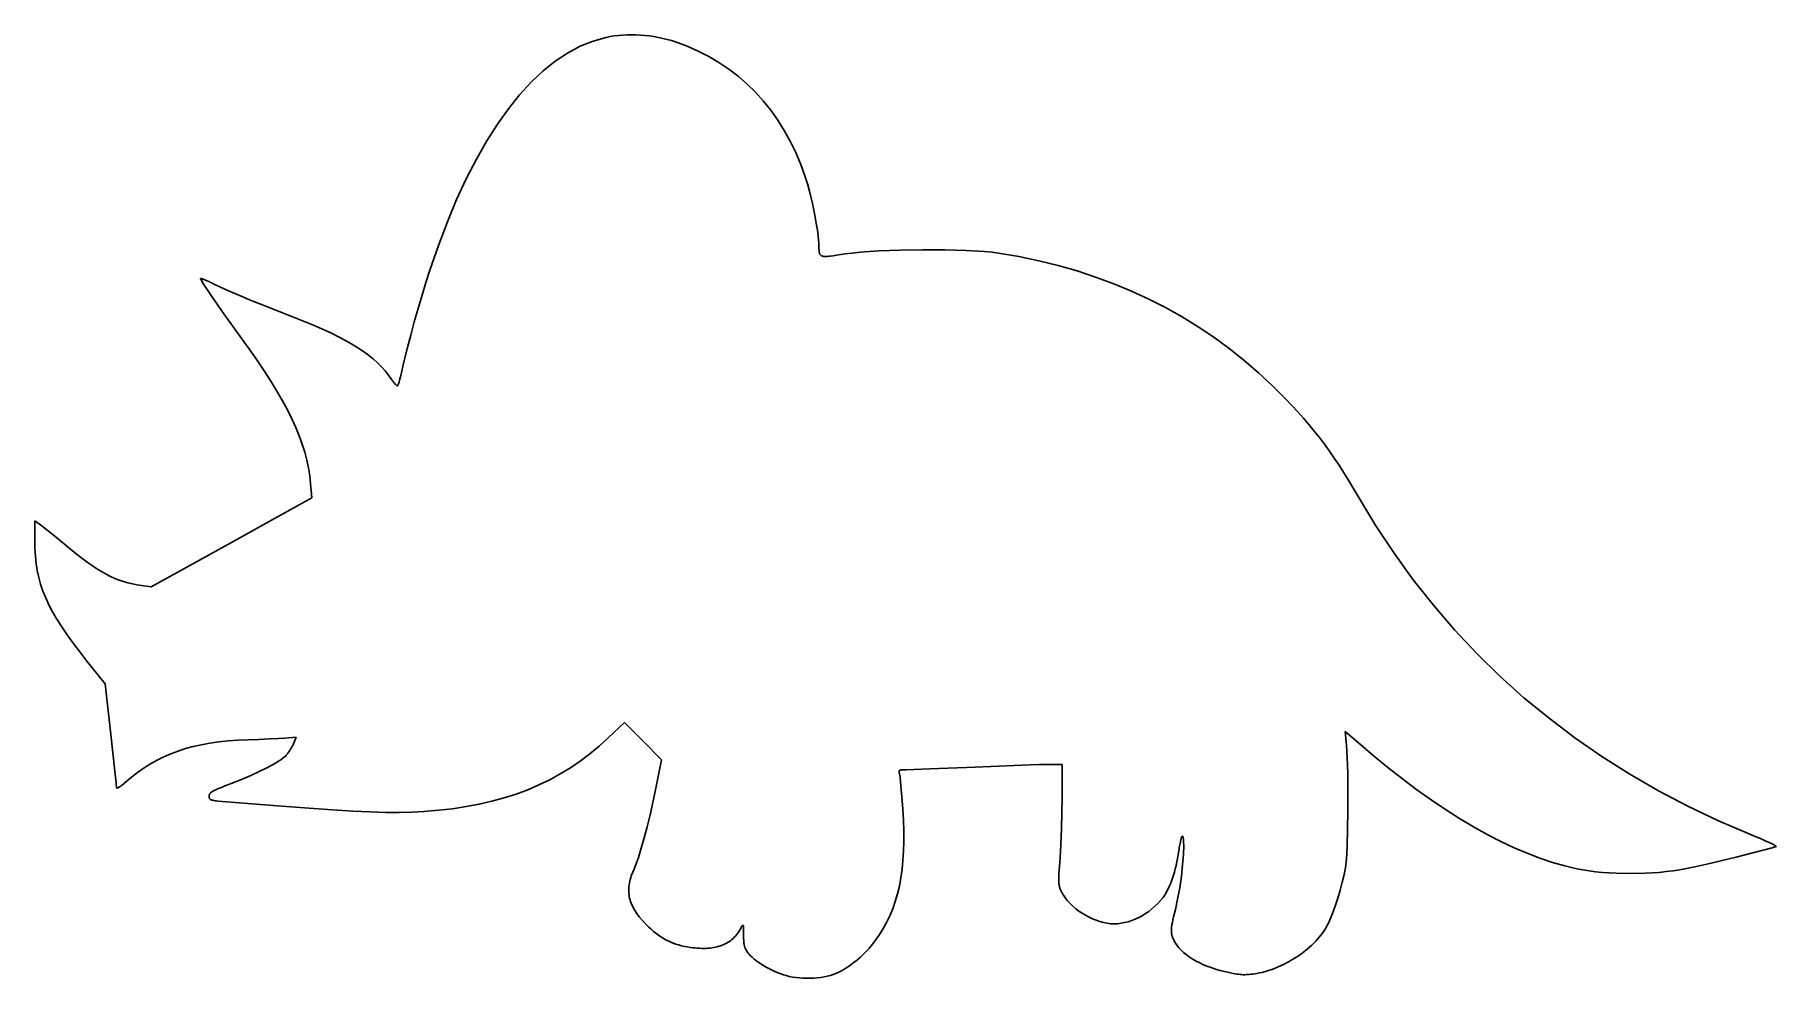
# Model space of a CAD drawing. Extents: x 112.7 to 176.2, y -116.9 to -82.5.
import ezdxf

# ---------------------------------------------------------------- set-up
doc = ezdxf.new("R2010")
doc.units = 0
doc.layers.add('BLACK', color=7, linetype='CONTINUOUS')

msp = doc.modelspace()

# ---------------------------------------------------------------- linework, layer by layer
at = {"layer": 'BLACK', "linetype": 'CONTINUOUS'}
for p, q in [((132.13066, -83.210916), (132.590394, -82.965773)), ((132.590394, -82.965773), (133.058386, -82.775573)), ((133.058386, -82.775573), (133.534185, -82.640914)), ((133.534185, -82.640914), (133.679234, -82.611873)), ((133.679234, -82.611873), (133.828535, -82.588242)), ((133.828535, -82.588242), (133.981551, -82.569985)), ((133.981551, -82.569985), (134.137744, -82.557067)), ((134.137744, -82.557067), (134.296575, -82.549454)), ((134.296575, -82.549454), (134.457506, -82.54711)), ((134.457506, -82.54711), (134.62, -82.55)), ((134.62, -82.55), (134.783517, -82.55809)), ((134.783517, -82.55809), (134.947521, -82.571343)), ((134.947521, -82.571343), (135.111472, -82.589726)), ((135.111472, -82.589726), (135.274833, -82.613202)), ((135.274833, -82.613202), (135.437065, -82.641737)), ((135.437065, -82.641737), (135.597631, -82.675296)), ((135.597631, -82.675296), (135.755992, -82.713844)), ((135.755992, -82.713844), (135.91161, -82.757345)), ((135.91161, -82.757345), (136.063947, -82.805765)), ((136.063947, -82.805765), (136.482128, -82.960554)), ((136.482128, -82.960554), (136.885278, -83.137059)), ((131.237777, -83.863642), (131.679637, -83.510405)), ((131.679637, -83.510405), (132.13066, -83.210916)), ((136.885278, -83.137059), (137.273113, -83.334986)), ((137.273113, -83.334986), (137.645349, -83.554038)), ((137.645349, -83.554038), (138.001704, -83.793923)), ((130.383356, -84.72897), (130.805533, -84.270029)), ((130.805533, -84.270029), (131.237777, -83.863642)), ((138.001704, -83.793923), (138.341893, -84.054343)), ((138.341893, -84.054343), (138.665634, -84.335005)), ((138.665634, -84.335005), (138.972642, -84.635614)), ((129.971699, -85.239866), (130.383356, -84.72897)), ((138.972642, -84.635614), (139.262633, -84.955875)), ((139.262633, -84.955875), (139.535325, -85.295492)), ((129.571014, -85.80212), (129.971699, -85.239866)), ((139.535325, -85.295492), (139.790434, -85.654171)), ((139.790434, -85.654171), (140.027676, -86.031618)), ((129.181754, -86.415135), (129.571014, -85.80212)), ((140.027676, -86.031618), (140.246768, -86.427536)), ((128.804371, -87.078313), (129.181754, -86.415135)), ((140.246768, -86.427536), (140.447425, -86.841632)), ((140.447425, -86.841632), (140.629366, -87.273611)), ((128.439316, -87.791057), (128.804371, -87.078313)), ((140.629366, -87.273611), (140.792305, -87.723176)), ((128.087043, -88.552769), (128.439316, -87.791057)), ((140.792305, -87.723176), (140.881274, -88.013222)), ((140.881274, -88.013222), (140.969275, -88.344099)), ((127.748004, -89.362851), (128.087043, -88.552769)), ((140.969275, -88.344099), (141.052976, -88.698964)), ((141.052976, -88.698964), (141.12905, -89.060975)), ((127.422651, -90.220707), (127.748004, -89.362851)), ((141.12905, -89.060975), (141.194166, -89.413287)), ((141.194166, -89.413287), (141.244996, -89.739057)), ((141.244996, -89.739057), (141.278211, -90.021442)), ((141.278211, -90.021442), (141.287172, -90.141101)), ((127.111435, -91.125739), (127.422651, -90.220707)), ((141.287172, -90.141101), (141.290481, -90.243598)), ((141.290481, -90.243598), (141.290982, -90.321791)), ((141.290982, -90.321791), (141.29281, -90.389981)), ((141.29281, -90.389981), (141.294664, -90.42046)), ((141.294664, -90.42046), (141.297379, -90.448598)), ((141.297379, -90.448598), (141.301133, -90.474451)), ((141.301133, -90.474451), (141.306101, -90.498072)), ((141.306101, -90.498072), (141.312461, -90.519514)), ((141.312461, -90.519514), (141.320388, -90.538831)), ((141.320388, -90.538831), (141.33006, -90.556077)), ((141.33006, -90.556077), (141.341653, -90.571305)), ((141.341653, -90.571305), (141.355344, -90.584569)), ((141.355344, -90.584569), (141.371308, -90.595922)), ((141.371308, -90.595922), (141.389724, -90.605419)), ((141.389724, -90.605419), (141.410766, -90.613113)), ((141.410766, -90.613113), (141.434613, -90.619057)), ((141.434613, -90.619057), (141.46144, -90.623306)), ((141.46144, -90.623306), (141.491423, -90.625912)), ((141.491423, -90.625912), (141.524741, -90.62693)), ((141.524741, -90.62693), (141.561568, -90.626413)), ((141.561568, -90.626413), (141.602082, -90.624415)), ((141.602082, -90.624415), (141.646459, -90.620989)), ((141.646459, -90.620989), (141.694876, -90.61619)), ((141.694876, -90.61619), (141.804536, -90.602684)), ((141.804536, -90.602684), (141.932473, -90.584326)), ((141.932473, -90.584326), (142.24883, -90.534772)), ((142.24883, -90.534772), (142.49746, -90.500864)), ((142.49746, -90.500864), (142.787745, -90.471077)), ((142.787745, -90.471077), (143.469083, -90.423995)), ((143.469083, -90.423995), (144.244449, -90.393786)), ((144.244449, -90.393786), (145.065449, -90.380707)), ((145.065449, -90.380707), (145.883689, -90.385018)), ((145.883689, -90.385018), (146.650775, -90.406977)), ((146.650775, -90.406977), (147.318311, -90.446844)), ((147.318311, -90.446844), (147.599625, -90.473573)), ((147.599625, -90.473573), (147.837904, -90.504877)), ((147.837904, -90.504877), (148.575811, -90.63306)), ((148.575811, -90.63306), (149.298022, -90.784256)), ((126.96954, -91.569667), (127.111435, -91.125739)), ((149.298022, -90.784256), (150.004642, -90.958516)), ((150.004642, -90.958516), (150.695775, -91.15589)), ((150.695775, -91.15589), (151.371526, -91.376429)), ((151.371526, -91.376429), (152.032, -91.620184)), ((118.756435, -91.432514), (118.75856, -91.431279)), ((118.757904, -91.448242), (118.756435, -91.432514)), ((118.773728, -91.483128), (118.757904, -91.448242)), ((118.75856, -91.431279), (118.761832, -91.43065)), ((118.761832, -91.43065), (118.766219, -91.430613)), ((118.766219, -91.430613), (118.771691, -91.431156)), ((118.771691, -91.431156), (118.785765, -91.433931)), ((118.846296, -91.607241), (118.773728, -91.483128)), ((118.785765, -91.433931), (118.803807, -91.438874)), ((118.803807, -91.438874), (118.825568, -91.445882)), ((118.825568, -91.445882), (118.850801, -91.454854)), ((118.969849, -91.798583), (118.846296, -91.607241)), ((118.850801, -91.454854), (118.879259, -91.465689)), ((118.879259, -91.465689), (118.910693, -91.478286)), ((118.910693, -91.478286), (118.981499, -91.50836)), ((119.140094, -92.050887), (118.969849, -91.798583)), ((118.981499, -91.50836), (119.061238, -91.544262)), ((119.061238, -91.544262), (119.147929, -91.585184)), ((119.147929, -91.585184), (119.23959, -91.630312)), ((119.23959, -91.630312), (119.436048, -91.726091)), ((119.436048, -91.726091), (119.660277, -91.829442)), ((119.660277, -91.829442), (119.922123, -91.944462)), ((119.922123, -91.944462), (120.231433, -92.075254)), ((126.825576, -92.039869), (126.96954, -91.569667)), ((152.032, -91.620184), (152.6773, -91.887205)), ((152.6773, -91.887205), (153.307531, -92.177544)), ((119.603495, -92.713303), (119.140094, -92.050887)), ((120.231433, -92.075254), (120.598054, -92.225916)), ((120.598054, -92.225916), (121.031832, -92.400549)), ((121.031832, -92.400549), (122.140249, -92.83813)), ((126.544594, -93.011856), (126.682832, -92.524536)), ((126.682832, -92.524536), (126.825576, -92.039869)), ((153.307531, -92.177544), (153.922799, -92.49125)), ((153.922799, -92.49125), (154.523207, -92.828375)), ((120.202169, -93.544339), (119.603495, -92.713303)), ((122.140249, -92.83813), (122.867981, -93.133943)), ((122.867981, -93.133943), (123.193836, -93.275531)), ((123.193836, -93.275531), (123.495976, -93.413938)), ((126.414148, -93.490021), (126.544594, -93.011856)), ((154.523207, -92.828375), (155.108861, -93.188969)), ((155.108861, -93.188969), (155.679864, -93.573083)), ((120.515442, -93.980166), (120.202169, -93.544339)), ((123.495976, -93.413938), (123.775619, -93.549939)), ((123.775619, -93.549939), (124.033984, -93.684308)), ((124.033984, -93.684308), (124.27229, -93.817818)), ((124.27229, -93.817818), (124.491755, -93.951244)), ((126.294781, -93.947219), (126.414148, -93.490021)), ((155.679864, -93.573083), (156.236321, -93.980768)), ((120.805014, -94.395688), (120.515442, -93.980166)), ((121.071584, -94.79237), (120.805014, -94.395688)), ((124.491755, -93.951244), (124.693599, -94.085359)), ((124.693599, -94.085359), (124.879039, -94.220938)), ((124.879039, -94.220938), (125.049296, -94.358753)), ((125.049296, -94.358753), (125.205588, -94.49958)), ((125.205588, -94.49958), (125.349132, -94.644192)), ((126.102429, -94.751477), (126.189779, -94.371641)), ((126.189779, -94.371641), (126.294781, -93.947219)), ((156.236321, -93.980768), (156.778337, -94.412075)), ((156.778337, -94.412075), (157.306016, -94.867054)), ((121.315853, -95.171679), (121.071584, -94.79237)), ((121.53852, -95.535078), (121.315853, -95.171679)), ((125.349132, -94.644192), (125.48115, -94.793364)), ((125.48115, -94.793364), (125.602858, -94.947868)), ((125.602858, -94.947868), (125.715476, -95.108479)), ((125.715476, -95.108479), (125.734359, -95.136397)), ((125.734359, -95.136397), (125.75316, -95.163001)), ((125.75316, -95.163001), (125.771763, -95.188174)), ((125.771763, -95.188174), (125.790051, -95.211802)), ((125.986985, -95.213054), (126.007678, -95.140558)), ((126.007678, -95.140558), (126.030224, -95.055768)), ((126.030224, -95.055768), (126.053969, -94.961067)), ((126.053969, -94.961067), (126.078256, -94.858842)), ((126.078256, -94.858842), (126.102429, -94.751477)), ((157.306016, -94.867054), (157.819463, -95.345755)), ((121.740286, -95.884033), (121.53852, -95.535078)), ((125.790051, -95.211802), (125.807908, -95.233769)), ((125.807908, -95.233769), (125.825218, -95.253961)), ((125.825218, -95.253961), (125.841863, -95.272263)), ((125.841863, -95.272263), (125.857728, -95.28856)), ((125.857728, -95.28856), (125.872697, -95.302735)), ((125.872697, -95.302735), (125.886652, -95.314676)), ((125.886652, -95.314676), (125.899477, -95.324265)), ((125.899477, -95.324265), (125.911056, -95.331389)), ((125.911056, -95.331389), (125.921272, -95.335932)), ((125.921272, -95.335932), (125.925833, -95.337199)), ((125.925833, -95.337199), (125.93001, -95.337779)), ((125.93001, -95.337779), (125.933787, -95.337655)), ((125.933787, -95.337655), (125.937152, -95.336815)), ((125.937152, -95.336815), (125.940088, -95.335243)), ((125.940088, -95.335243), (125.942582, -95.332925)), ((125.942582, -95.332925), (125.947663, -95.324853)), ((125.947663, -95.324853), (125.953781, -95.311622)), ((125.953781, -95.311622), (125.960854, -95.293528)), ((125.960854, -95.293528), (125.9688, -95.27087)), ((125.9688, -95.27087), (125.986985, -95.213054)), ((157.819463, -95.345755), (158.066437, -95.588148)), ((158.066437, -95.588148), (158.301732, -95.825695)), ((121.921852, -96.220009), (121.740286, -95.884033)), ((122.083917, -96.544471), (121.921852, -96.220009)), ((158.301732, -95.825695), (158.526416, -96.059774)), ((158.526416, -96.059774), (158.741555, -96.291765)), ((158.741555, -96.291765), (158.948217, -96.523047)), ((122.227182, -96.858884), (122.083917, -96.544471)), ((122.352346, -97.164714), (122.227182, -96.858884)), ((158.948217, -96.523047), (159.147467, -96.754999)), ((159.147467, -96.754999), (159.340372, -96.989)), ((159.340372, -96.989), (159.528001, -97.226429)), ((122.460111, -97.463424), (122.352346, -97.164714)), ((122.551175, -97.756482), (122.460111, -97.463424)), ((159.528001, -97.226429), (159.711418, -97.468665)), ((159.711418, -97.468665), (159.891691, -97.717087)), ((159.891691, -97.717087), (160.069887, -97.973074)), ((122.62624, -98.045351), (122.551175, -97.756482)), ((122.686006, -98.331497), (122.62624, -98.045351)), ((122.731172, -98.616384), (122.686006, -98.331497)), ((160.069887, -97.973074), (160.247073, -98.238006)), ((160.247073, -98.238006), (160.424315, -98.513262)), ((122.762439, -98.901478), (122.731172, -98.616384)), ((122.807164, -99.421899), (122.762439, -98.901478)), ((160.424315, -98.513262), (160.60268, -98.800219)), ((160.60268, -98.800219), (160.967046, -99.414759)), ((122.242196, -99.739041), (122.807164, -99.421899)), ((160.967046, -99.414759), (161.590605, -100.446564)), ((112.714932, -100.981217), (112.714469, -100.265645)), ((112.714469, -100.265645), (112.916704, -100.409648)), ((119.314077, -101.362464), (122.242196, -99.739041)), ((112.916704, -100.409648), (112.971089, -100.450077)), ((112.971089, -100.450077), (113.048426, -100.510027)), ((113.048426, -100.510027), (113.257578, -100.676885)), ((113.257578, -100.676885), (113.5154, -100.887006)), ((113.5154, -100.887006), (113.793136, -101.117175)), ((161.590605, -100.446564), (162.251777, -101.44481)), ((112.72018, -101.269223), (112.714932, -100.981217)), ((112.736167, -101.545295), (112.72018, -101.269223)), ((113.793136, -101.117175), (114.015477, -101.300586)), ((114.015477, -101.300586), (114.226204, -101.469198)), ((114.226204, -101.469198), (114.426468, -101.623628)), ((116.950924, -102.668746), (119.314077, -101.362464)), ((162.251777, -101.44481), (162.950122, -102.40912)), ((112.763834, -101.811608), (112.736167, -101.545295)), ((112.804121, -102.070337), (112.763834, -101.811608)), ((112.857967, -102.323655), (112.804121, -102.070337)), ((114.426468, -101.623628), (114.617423, -101.764493)), ((114.617423, -101.764493), (114.800219, -101.892409)), ((114.800219, -101.892409), (114.97601, -102.007993)), ((114.97601, -102.007993), (115.145948, -102.111864)), ((115.145948, -102.111864), (115.311184, -102.204637)), ((112.926312, -102.573737), (112.857967, -102.323655)), ((113.010095, -102.822758), (112.926312, -102.573737)), ((115.311184, -102.204637), (115.472871, -102.286929)), ((115.472871, -102.286929), (115.632162, -102.359359)), ((115.632162, -102.359359), (115.790208, -102.422542)), ((115.790208, -102.422542), (115.948162, -102.477096)), ((115.948162, -102.477096), (116.107175, -102.523637)), ((116.107175, -102.523637), (116.268401, -102.562783)), ((116.268401, -102.562783), (116.432991, -102.595151)), ((116.432991, -102.595151), (116.602098, -102.621358)), ((116.602098, -102.621358), (116.950924, -102.668746)), ((162.950122, -102.40912), (163.6852, -103.339114)), ((113.110258, -103.072892), (113.010095, -102.822758)), ((113.227739, -103.326313), (113.110258, -103.072892)), ((113.363478, -103.585196), (113.227739, -103.326313)), ((163.6852, -103.339114), (164.456569, -104.234412)), ((113.518415, -103.851715), (113.363478, -103.585196)), ((113.69349, -104.128044), (113.518415, -103.851715)), ((113.889643, -104.416359), (113.69349, -104.128044)), ((114.107814, -104.718832), (113.889643, -104.416359)), ((164.456569, -104.234412), (165.263791, -105.094637)), ((114.348941, -105.037639), (114.107814, -104.718832)), ((114.613966, -105.374955), (114.348941, -105.037639)), ((165.263791, -105.094637), (166.106425, -105.919407)), ((115.279763, -106.208848), (114.613966, -105.374955)), ((166.106425, -105.919407), (166.98403, -106.708345)), ((115.485787, -108.05386), (115.279763, -106.208848)), ((166.98403, -106.708345), (167.896166, -107.461071)), ((134.204258, -107.609048), (133.613941, -108.170811)), ((134.878847, -108.29094), (134.204258, -107.609048)), ((167.896166, -107.461071), (168.842394, -108.177205)), ((115.631172, -109.383214), (115.485787, -108.05386)), ((118.490365, -108.488266), (118.20669, -108.564615)), ((118.786114, -108.422679), (118.490365, -108.488266)), ((119.095096, -108.367449), (118.786114, -108.422679)), ((119.418475, -108.32217), (119.095096, -108.367449)), ((119.757412, -108.28644), (119.418475, -108.32217)), ((120.113068, -108.259852), (119.757412, -108.28644)), ((120.486604, -108.242003), (120.113068, -108.259852)), ((120.878778, -108.226927), (120.486604, -108.242003)), ((121.262015, -108.21022), (120.878778, -108.226927)), ((121.59237, -108.193916), (121.262015, -108.21022)), ((121.825899, -108.180047), (121.59237, -108.193916)), ((122.239153, -108.151019), (121.825899, -108.180047)), ((122.066904, -108.535168), (122.08315, -108.506109)), ((122.08315, -108.506109), (122.098383, -108.477501)), ((122.098383, -108.477501), (122.11246, -108.449562)), ((122.11246, -108.449562), (122.125241, -108.42251)), ((122.125241, -108.42251), (122.136584, -108.396563)), ((122.136584, -108.396563), (122.239153, -108.151019)), ((133.283356, -108.471713), (132.943561, -108.75378)), ((133.613941, -108.170811), (133.283356, -108.471713)), ((135.553436, -108.972834), (134.878847, -108.29094)), ((160.948084, -108.358004), (160.465292, -107.937087)), ((160.465292, -107.937087), (160.513929, -108.45496)), ((160.513929, -108.45496), (160.541634, -108.891229)), ((161.485524, -108.81691), (160.948084, -108.358004)), ((168.842394, -108.177205), (169.822273, -108.856369)), ((116.92875, -109.121939), (116.693118, -109.271352)), ((117.169485, -108.985715), (116.92875, -109.121939)), ((117.416485, -108.862275), (117.169485, -108.985715)), ((117.670911, -108.751215), (117.416485, -108.862275)), ((117.933926, -108.65213), (117.670911, -108.751215)), ((118.20669, -108.564615), (117.933926, -108.65213)), ((121.16469, -109.266443), (121.402093, -109.140078)), ((121.402093, -109.140078), (121.599396, -109.022878)), ((121.599396, -109.022878), (121.682061, -108.968198)), ((121.682061, -108.968198), (121.753564, -108.916387)), ((121.753564, -108.916387), (121.813525, -108.86764)), ((121.813525, -108.86764), (121.861564, -108.822148)), ((121.861564, -108.822148), (121.879663, -108.802534)), ((121.879663, -108.802534), (121.898299, -108.78097)), ((121.898299, -108.78097), (121.91733, -108.757675)), ((121.91733, -108.757675), (121.936616, -108.732867)), ((121.936616, -108.732867), (121.956016, -108.706763)), ((121.956016, -108.706763), (121.975388, -108.679583)), ((121.975388, -108.679583), (121.994592, -108.651544)), ((121.994592, -108.651544), (122.013486, -108.622865)), ((122.013486, -108.622865), (122.031931, -108.593764)), ((122.031931, -108.593764), (122.049783, -108.564459)), ((122.049783, -108.564459), (122.066904, -108.535168)), ((132.59397, -109.017246), (132.234001, -109.262344)), ((132.943561, -108.75378), (132.59397, -109.017246)), ((135.336609, -110.06424), (135.553436, -108.972834)), ((149.312433, -109.147831), (148.68388, -109.168984)), ((149.673483, -109.139664), (149.312433, -109.147831)), ((150.153043, -109.138196), (149.673483, -109.139664)), ((150.153436, -110.345357), (150.153043, -109.138196)), ((160.541634, -108.891229), (160.559475, -109.467123)), ((162.020575, -109.254539), (161.485524, -108.81691)), ((169.822273, -108.856369), (170.835362, -109.498183)), ((115.67531, -109.808082), (115.631172, -109.383214)), ((116.232517, -109.611363), (116.005225, -109.802769)), ((116.461427, -109.434359), (116.232517, -109.611363)), ((116.693118, -109.271352), (116.461427, -109.434359)), ((119.874755, -109.832698), (120.24222, -109.685101)), ((120.24222, -109.685101), (120.58172, -109.540498)), ((120.58172, -109.540498), (120.890221, -109.400431)), ((120.890221, -109.400431), (121.16469, -109.266443)), ((131.480591, -109.698368), (131.085982, -109.889761)), ((131.863069, -109.489307), (131.480591, -109.698368)), ((132.234001, -109.262344), (131.863069, -109.489307)), ((144.210618, -109.396784), (144.209999, -109.404164)), ((144.209999, -109.404164), (144.210547, -109.420652)), ((144.210547, -109.420652), (144.213239, -109.439584)), ((144.211878, -109.389951), (144.210618, -109.396784)), ((144.213816, -109.383645), (144.211878, -109.389951)), ((144.213239, -109.439584), (144.217794, -109.461131)), ((144.216466, -109.377844), (144.213816, -109.383645)), ((144.219863, -109.372526), (144.216466, -109.377844)), ((144.217794, -109.461131), (144.22393, -109.485463)), ((144.224044, -109.367671), (144.219863, -109.372526)), ((144.22393, -109.485463), (144.233501, -109.538666)), ((144.229042, -109.363258), (144.224044, -109.367671)), ((144.234894, -109.359264), (144.229042, -109.363258)), ((144.233501, -109.538666), (144.245617, -109.633354)), ((144.241634, -109.355669), (144.234894, -109.359264)), ((144.249298, -109.352452), (144.241634, -109.355669)), ((144.245617, -109.633354), (144.259782, -109.764232)), ((144.257921, -109.349592), (144.249298, -109.352452)), ((144.267538, -109.347066), (144.257921, -109.349592)), ((144.259782, -109.764232), (144.275506, -109.926007)), ((144.289896, -109.342935), (144.267538, -109.347066)), ((144.316654, -109.33989), (144.289896, -109.342935)), ((144.348094, -109.337761), (144.316654, -109.33989)), ((144.384497, -109.336378), (144.348094, -109.337761)), ((144.473322, -109.335169), (144.384497, -109.336378)), ((145.328228, -109.30585), (144.473322, -109.335169)), ((146.97804, -109.237416), (145.328228, -109.30585)), ((148.68388, -109.168984), (146.97804, -109.237416)), ((160.559475, -109.467123), (160.567838, -110.130034)), ((162.552603, -109.670527), (162.020575, -109.254539)), ((163.080975, -110.064508), (162.552603, -109.670527)), ((170.835362, -109.498183), (171.881221, -110.102269)), ((115.691422, -109.988442), (115.67531, -109.808082)), ((115.691813, -109.992673), (115.691422, -109.988442)), ((115.693012, -109.996138), (115.691813, -109.992673)), ((115.695, -109.998848), (115.693012, -109.996138)), ((115.697756, -110.000816), (115.695, -109.998848)), ((115.701261, -110.002054), (115.697756, -110.000816)), ((115.705493, -110.002572), (115.701261, -110.002054)), ((115.716062, -110.001501), (115.705493, -110.002572)), ((115.729302, -109.997697), (115.716062, -110.001501)), ((115.745053, -109.991257), (115.729302, -109.997697)), ((115.763152, -109.982275), (115.745053, -109.991257)), ((115.783441, -109.970846), (115.763152, -109.982275)), ((115.805756, -109.957067), (115.783441, -109.970846)), ((115.829939, -109.941031), (115.805756, -109.957067)), ((115.855827, -109.922834), (115.829939, -109.941031)), ((115.88326, -109.902572), (115.855827, -109.922834)), ((115.912077, -109.880339), (115.88326, -109.902572)), ((115.942118, -109.856231), (115.912077, -109.880339)), ((115.973221, -109.830343), (115.942118, -109.856231)), ((116.005225, -109.802769), (115.973221, -109.830343)), ((119.064469, -110.299491), (119.06479, -110.287413)), ((119.064982, -110.324134), (119.064469, -110.299491)), ((119.06479, -110.287413), (119.065815, -110.275697)), ((119.066883, -110.346063), (119.064982, -110.324134)), ((119.065815, -110.275697), (119.067634, -110.264291)), ((119.070717, -110.365491), (119.066883, -110.346063)), ((119.067634, -110.264291), (119.070338, -110.253142)), ((119.070338, -110.253142), (119.074018, -110.242198)), ((119.077028, -110.382634), (119.070717, -110.365491)), ((119.074018, -110.242198), (119.078765, -110.231407)), ((119.08636, -110.397703), (119.077028, -110.382634)), ((119.078765, -110.231407), (119.08467, -110.220716)), ((119.08467, -110.220716), (119.091825, -110.210072)), ((119.092328, -110.404526), (119.08636, -110.397703)), ((119.091825, -110.210072), (119.100319, -110.199424)), ((119.099257, -110.410912), (119.092328, -110.404526)), ((119.116263, -110.422476), (119.099257, -110.410912)), ((119.100319, -110.199424), (119.110244, -110.188719)), ((119.110244, -110.188719), (119.121692, -110.177904)), ((119.121692, -110.177904), (119.134752, -110.166928)), ((119.134752, -110.166928), (119.149516, -110.155737)), ((119.149516, -110.155737), (119.166075, -110.144279)), ((119.166075, -110.144279), (119.18452, -110.132502)), ((119.18452, -110.132502), (119.204942, -110.120354)), ((119.204942, -110.120354), (119.227431, -110.107782)), ((119.227431, -110.107782), (119.252079, -110.094734)), ((119.252079, -110.094734), (119.278976, -110.081156)), ((119.278976, -110.081156), (119.308215, -110.066998)), ((119.308215, -110.066998), (119.339885, -110.052206)), ((119.339885, -110.052206), (119.374077, -110.036729)), ((119.374077, -110.036729), (119.450394, -110.003506)), ((119.450394, -110.003506), (119.537892, -109.966911)), ((119.537892, -109.966911), (119.6373, -109.926524)), ((119.6373, -109.926524), (119.749345, -109.881926)), ((119.749345, -109.881926), (119.874755, -109.832698)), ((129.823539, -110.36026), (129.374572, -110.483311)), ((130.25804, -110.220474), (129.823539, -110.36026)), ((130.67866, -110.063719), (130.25804, -110.220474)), ((131.085982, -109.889761), (130.67866, -110.063719)), ((135.240132, -110.528647), (135.336609, -110.06424)), ((144.275506, -109.926007), (144.309655, -110.321071)), ((144.309655, -110.321071), (144.34412, -110.776194)), ((150.147615, -110.892439), (150.153436, -110.345357)), ((160.567838, -110.130034), (160.567112, -110.827351)), ((163.605055, -110.436117), (163.080975, -110.064508)), ((171.881221, -110.102269), (172.959411, -110.668246)), ((119.137923, -110.432607), (119.116263, -110.422476)), ((119.16478, -110.44152), (119.137923, -110.432607)), ((119.197379, -110.449427), (119.16478, -110.44152)), ((119.236264, -110.456543), (119.197379, -110.449427)), ((119.28198, -110.463081), (119.236264, -110.456543)), ((119.335069, -110.469255), (119.28198, -110.463081)), ((119.396078, -110.475277), (119.335069, -110.469255)), ((119.544026, -110.487725), (119.396078, -110.475277)), ((121.710302, -110.660268), (119.544026, -110.487725)), ((122.707182, -110.73744), (121.710302, -110.660268)), ((123.563469, -110.798002), (122.707182, -110.73744)), ((124.299585, -110.842724), (123.563469, -110.798002)), ((124.935951, -110.872377), (124.299585, -110.842724)), ((125.492987, -110.887729), (124.935951, -110.872377)), ((125.991115, -110.889552), (125.492987, -110.887729)), ((126.450755, -110.878615), (125.991115, -110.889552)), ((126.892328, -110.855689), (126.450755, -110.878615)), ((127.422377, -110.812819), (126.892328, -110.855689)), ((127.935043, -110.75438), (127.422377, -110.812819)), ((128.430908, -110.680137), (127.935043, -110.75438)), ((128.910556, -110.589859), (128.430908, -110.680137)), ((129.374572, -110.483311), (128.910556, -110.589859)), ((135.032051, -111.413871), (135.138025, -110.980654)), ((135.138025, -110.980654), (135.240132, -110.528647)), ((144.34412, -110.776194), (144.368109, -111.182707)), ((150.131447, -111.489643), (150.147615, -110.892439)), ((160.567112, -110.827351), (160.557685, -111.506467)), ((164.12421, -110.784988), (163.605055, -110.436117)), ((164.637805, -111.110756), (164.12421, -110.784988)), ((172.959411, -110.668246), (174.06949, -111.195736)), ((134.923974, -111.821906), (135.032051, -111.413871)), ((144.368109, -111.182707), (144.381172, -111.571393)), ((144.381172, -111.571393), (144.383134, -111.943073)), ((150.107411, -112.064773), (150.131447, -111.489643)), ((160.557685, -111.506467), (160.539946, -112.114771)), ((165.145207, -111.413056), (164.637805, -111.110756)), ((165.64578, -111.691522), (165.145207, -111.413056)), ((174.06949, -111.195736), (175.211019, -111.684359)), ((175.211019, -111.684359), (175.414526, -111.768009)), ((134.708565, -112.536859), (134.815557, -112.198365)), ((134.815557, -112.198365), (134.923974, -111.821906)), ((144.37382, -112.298566), (144.353058, -112.63869)), ((144.383134, -111.943073), (144.37382, -112.298566)), ((150.077982, -112.545632), (150.107411, -112.064773)), ((154.405294, -112.290555), (154.383799, -112.430081)), ((154.414074, -112.231699), (154.405294, -112.290555)), ((154.423095, -112.174981), (154.414074, -112.231699)), ((154.432289, -112.120674), (154.423095, -112.174981)), ((154.44159, -112.06905), (154.432289, -112.120674)), ((154.45093, -112.020382), (154.44159, -112.06905)), ((154.46024, -111.974944), (154.45093, -112.020382)), ((154.469455, -111.933008), (154.46024, -111.974944)), ((154.478505, -111.894847), (154.469455, -111.933008)), ((154.487325, -111.860734), (154.478505, -111.894847)), ((154.495845, -111.830942), (154.487325, -111.860734)), ((154.504, -111.805744), (154.495845, -111.830942)), ((154.51172, -111.785413), (154.504, -111.805744)), ((154.51894, -111.770221), (154.51172, -111.785413)), ((154.522341, -111.764638), (154.51894, -111.770221)), ((154.525591, -111.760443), (154.522341, -111.764638)), ((154.528682, -111.757669), (154.525591, -111.760443)), ((154.531605, -111.75635), (154.528682, -111.757669)), ((154.534353, -111.756521), (154.531605, -111.75635)), ((154.536916, -111.758216), (154.534353, -111.756521)), ((154.548326, -111.774764), (154.536916, -111.758216)), ((154.558095, -111.799654), (154.548326, -111.774764)), ((154.572863, -111.872846), (154.558095, -111.799654)), ((154.581529, -111.974572), (154.572863, -111.872846)), ((154.574021, -112.41875), (154.584404, -112.101612)), ((154.584404, -112.101612), (154.581529, -111.974572)), ((160.539946, -112.114771), (160.514282, -112.599656)), ((166.138892, -111.94579), (165.64578, -111.691522)), ((166.623908, -112.175492), (166.138892, -111.94579)), ((167.100194, -112.380265), (166.623908, -112.175492)), ((175.699462, -112.267429), (174.71653, -112.517748)), ((175.414526, -111.768009), (175.602118, -111.847359)), ((175.602118, -111.847359), (175.76985, -111.920581)), ((176.026093, -112.178321), (175.699462, -112.267429)), ((175.76985, -111.920581), (175.913778, -111.985842)), ((175.913778, -111.985842), (176.02996, -112.041313)), ((176.17259, -112.130675), (176.026093, -112.178321)), ((176.02996, -112.041313), (176.114452, -112.085162)), ((176.114452, -112.085162), (176.16331, -112.11556)), ((176.16331, -112.11556), (176.173144, -112.125142)), ((176.174196, -112.128429), (176.17259, -112.130675)), ((176.173144, -112.125142), (176.174196, -112.128429)), ((134.554607, -112.959429), (134.604762, -112.830993)), ((134.604762, -112.830993), (134.708565, -112.536859)), ((144.353058, -112.63869), (144.320672, -112.964265)), ((150.045295, -112.994032), (150.054295, -112.863022)), ((150.054295, -112.863022), (150.077982, -112.545632)), ((154.276942, -112.948457), (154.245239, -113.067437)), ((154.306696, -112.825095), (154.276942, -112.948457)), ((154.334454, -112.697487), (154.306696, -112.825095)), ((154.36017, -112.565771), (154.334454, -112.697487)), ((154.383799, -112.430081), (154.36017, -112.565771)), ((154.497392, -113.215094), (154.54419, -112.798498)), ((154.54419, -112.798498), (154.574021, -112.41875)), ((160.481081, -112.908511), (160.429648, -113.158404)), ((160.514282, -112.599656), (160.481081, -112.908511)), ((167.567115, -112.559742), (167.100194, -112.380265)), ((168.024038, -112.713559), (167.567115, -112.559742)), ((168.470328, -112.84135), (168.024038, -112.713559)), ((168.905351, -112.94275), (168.470328, -112.84135)), ((169.127117, -112.984501), (168.905351, -112.94275)), ((172.907175, -112.940812), (172.665861, -112.982788)), ((173.208238, -112.87742), (172.907175, -112.940812)), ((173.645275, -112.777064), (173.208238, -112.87742)), ((174.71653, -112.517748), (173.645275, -112.777064)), ((134.357795, -113.65216), (134.362524, -113.589698)), ((134.362524, -113.589698), (134.370208, -113.526881)), ((134.370208, -113.526881), (134.380838, -113.463676)), ((134.380838, -113.463676), (134.394403, -113.400048)), ((134.394403, -113.400048), (134.410893, -113.335963)), ((134.410893, -113.335963), (134.430299, -113.271387)), ((134.430299, -113.271387), (134.45261, -113.206287)), ((134.45261, -113.206287), (134.505911, -113.074378)), ((134.505911, -113.074378), (134.554607, -112.959429)), ((144.220336, -113.575044), (144.152036, -113.861886)), ((144.27649, -113.27611), (144.220336, -113.575044)), ((144.320672, -112.964265), (144.27649, -113.27611)), ((150.030083, -113.371449), (150.030611, -113.295835)), ((150.030682, -113.405486), (150.030083, -113.371449)), ((150.030611, -113.295835), (150.033374, -113.208812)), ((150.031869, -113.43728), (150.030682, -113.405486)), ((150.033655, -113.467035), (150.031869, -113.43728)), ((150.033374, -113.208812), (150.038295, -113.108753)), ((150.036049, -113.494955), (150.033655, -113.467035)), ((150.03906, -113.521242), (150.036049, -113.494955)), ((150.038295, -113.108753), (150.045295, -112.994032)), ((150.0427, -113.5461), (150.03906, -113.521242)), ((150.046977, -113.569731), (150.0427, -113.5461)), ((150.051901, -113.592341), (150.046977, -113.569731)), ((150.057483, -113.61413), (150.051901, -113.592341)), ((154.059103, -113.59184), (154.016674, -113.681667)), ((154.099859, -113.496813), (154.059103, -113.59184)), ((154.138898, -113.396723), (154.099859, -113.496813)), ((154.176171, -113.291706), (154.138898, -113.396723)), ((154.211634, -113.181899), (154.176171, -113.291706)), ((154.245239, -113.067437), (154.211634, -113.181899)), ((154.436105, -113.642776), (154.497392, -113.215094)), ((160.362167, -113.434741), (160.282327, -113.725775)), ((160.429648, -113.158404), (160.362167, -113.434741)), ((169.357615, -113.020667), (169.127117, -112.984501)), ((169.595785, -113.051248), (169.357615, -113.020667)), ((169.840565, -113.076245), (169.595785, -113.051248)), ((170.090895, -113.095658), (169.840565, -113.076245)), ((170.345711, -113.109488), (170.090895, -113.095658)), ((170.864561, -113.120399), (170.345711, -113.109488)), ((171.388623, -113.108983), (170.864561, -113.120399)), ((171.649956, -113.094904), (171.388623, -113.108983)), ((171.909407, -113.075244), (171.649956, -113.094904)), ((172.165916, -113.050004), (171.909407, -113.075244)), ((172.418421, -113.019186), (172.165916, -113.050004)), ((172.665861, -112.982788), (172.418421, -113.019186)), ((134.356031, -113.714302), (134.357795, -113.65216)), ((134.357241, -113.776156), (134.356031, -113.714302)), ((134.361437, -113.837757), (134.357241, -113.776156)), ((134.368627, -113.89914), (134.361437, -113.837757)), ((134.378822, -113.960338), (134.368627, -113.89914)), ((134.392031, -114.021384), (134.378822, -113.960338)), ((134.408265, -114.082314), (134.392031, -114.021384)), ((134.427533, -114.143161), (134.408265, -114.082314)), ((134.449845, -114.203958), (134.427533, -114.143161)), ((134.475212, -114.264741), (134.449845, -114.203958)), ((144.071418, -114.137455), (143.978306, -114.402571)), ((144.152036, -113.861886), (144.071418, -114.137455)), ((150.063731, -113.635304), (150.057483, -113.61413)), ((150.070656, -113.656066), (150.063731, -113.635304)), ((150.078268, -113.676617), (150.070656, -113.656066)), ((150.095592, -113.717906), (150.078268, -113.676617)), ((150.115779, -113.760797), (150.095592, -113.717906)), ((150.13891, -113.806916), (150.115779, -113.760797)), ((150.198753, -113.911882), (150.13891, -113.806916)), ((150.269919, -114.015218), (150.198753, -113.911882)), ((150.351448, -114.116308), (150.269919, -114.015218)), ((150.442378, -114.214538), (150.351448, -114.116308)), ((150.54175, -114.309291), (150.442378, -114.214538)), ((153.638753, -114.209821), (153.533674, -114.312443)), ((153.738113, -114.100992), (153.638753, -114.209821)), ((153.831159, -113.986252), (153.738113, -114.100992)), ((153.879816, -113.918587), (153.831159, -113.986252)), ((153.926984, -113.845176), (153.879816, -113.918587)), ((153.972619, -113.766158), (153.926984, -113.845176)), ((154.016674, -113.681667), (153.972619, -113.766158)), ((154.279981, -114.428347), (154.362808, -114.055781)), ((154.362808, -114.055781), (154.436105, -113.642776)), ((160.19382, -114.019759), (160.100338, -114.304945)), ((160.282327, -113.725775), (160.19382, -114.019759)), ((134.503642, -114.325542), (134.475212, -114.264741)), ((134.535146, -114.386396), (134.503642, -114.325542)), ((134.569734, -114.447337), (134.535146, -114.386396)), ((134.648202, -114.569614), (134.569734, -114.447337)), ((134.739123, -114.692647), (134.648202, -114.569614)), ((134.842578, -114.816705), (134.739123, -114.692647)), ((134.958645, -114.942061), (134.842578, -114.816705)), ((143.872527, -114.658052), (143.753907, -114.904718)), ((143.978306, -114.402571), (143.872527, -114.658052)), ((150.648603, -114.399952), (150.54175, -114.309291)), ((150.761977, -114.485907), (150.648603, -114.399952)), ((150.880911, -114.56654), (150.761977, -114.485907)), ((151.004444, -114.641235), (150.880911, -114.56654)), ((151.131617, -114.709377), (151.004444, -114.641235)), ((151.261469, -114.770352), (151.131617, -114.709377)), ((151.393038, -114.823543), (151.261469, -114.770352)), ((151.525366, -114.868336), (151.393038, -114.823543)), ((152.687847, -114.831974), (152.558384, -114.874216)), ((152.816339, -114.781141), (152.687847, -114.831974)), ((152.943267, -114.722017), (152.816339, -114.781141)), ((153.068038, -114.654899), (152.943267, -114.722017)), ((153.190058, -114.580085), (153.068038, -114.654899)), ((153.308733, -114.497872), (153.190058, -114.580085)), ((153.42347, -114.408559), (153.308733, -114.497872)), ((153.533674, -114.312443), (153.42347, -114.408559)), ((154.169209, -114.901055), (154.189954, -114.802027)), ((154.189954, -114.802027), (154.215333, -114.691129)), ((154.215333, -114.691129), (154.245343, -114.567017)), ((154.245343, -114.567017), (154.279981, -114.428347)), ((159.913212, -114.801935), (159.869089, -114.902329)), ((160.005572, -114.569586), (159.913212, -114.801935)), ((160.100338, -114.304945), (160.005572, -114.569586)), ((135.087404, -115.068988), (134.958645, -114.942061)), ((135.175614, -115.150079), (135.087404, -115.068988)), ((135.263175, -115.225783), (135.175614, -115.150079)), ((135.350424, -115.296265), (135.263175, -115.225783)), ((135.4377, -115.36169), (135.350424, -115.296265)), ((135.525342, -115.422224), (135.4377, -115.36169)), ((135.613689, -115.478031), (135.525342, -115.422224)), ((135.703078, -115.529278), (135.613689, -115.478031)), ((138.163692, -115.480569), (138.119456, -115.519602)), ((138.206231, -115.439312), (138.163692, -115.480569)), ((138.247081, -115.395827), (138.206231, -115.439312)), ((138.286254, -115.35011), (138.247081, -115.395827)), ((138.323759, -115.302157), (138.286254, -115.35011)), ((138.359607, -115.251964), (138.323759, -115.302157)), ((138.393806, -115.199528), (138.359607, -115.251964)), ((138.426368, -115.144844), (138.393806, -115.199528)), ((138.457302, -115.087908), (138.426368, -115.144844)), ((138.484169, -115.038421), (138.457302, -115.087908)), ((138.495259, -115.020664), (138.484169, -115.038421)), ((138.504917, -115.007975), (138.495259, -115.020664)), ((138.513239, -115.000661), (138.504917, -115.007975)), ((138.51693, -114.999115), (138.513239, -115.000661)), ((138.520324, -114.999029), (138.51693, -114.999115)), ((138.523432, -115.00044), (138.520324, -114.999029)), ((138.526268, -115.003386), (138.523432, -115.00044)), ((138.528844, -115.007907), (138.526268, -115.003386)), ((138.531171, -115.01404), (138.528844, -115.007907)), ((138.535128, -115.031298), (138.531171, -115.01404)), ((138.538238, -115.055467), (138.535128, -115.031298)), ((138.540598, -115.086855), (138.538238, -115.055467)), ((138.542305, -115.125768), (138.540598, -115.086855)), ((138.544154, -115.2274), (138.542305, -115.125768)), ((138.544563, -115.362822), (138.544154, -115.2274)), ((138.544826, -115.433467), (138.544563, -115.362822)), ((138.545799, -115.497245), (138.544826, -115.433467)), ((143.477446, -115.374881), (143.319257, -115.600016)), ((143.622271, -115.143388), (143.477446, -115.374881)), ((143.753907, -114.904718), (143.622271, -115.143388)), ((151.657491, -114.904115), (151.525366, -114.868336)), ((151.788453, -114.930264), (151.657491, -114.904115)), ((151.917291, -114.94617), (151.788453, -114.930264)), ((151.97971, -114.950033), (151.917291, -114.94617)), ((152.042701, -114.95134), (151.97971, -114.950033)), ((152.170109, -114.946432), (152.042701, -114.95134)), ((152.298922, -114.931743), (152.170109, -114.946432)), ((152.428544, -114.907572), (152.298922, -114.931743)), ((152.558384, -114.874216), (152.428544, -114.907572)), ((154.132639, -115.205322), (154.133145, -115.173562)), ((154.133295, -115.235793), (154.132639, -115.205322)), ((154.133145, -115.173562), (154.134814, -115.140345)), ((154.135115, -115.265144), (154.133295, -115.235793)), ((154.134814, -115.140345), (154.137644, -115.105504)), ((154.138098, -115.293541), (154.135115, -115.265144)), ((154.137644, -115.105504), (154.141636, -115.068871)), ((154.142245, -115.321154), (154.138098, -115.293541)), ((154.141636, -115.068871), (154.153102, -114.989555)), ((154.147556, -115.34815), (154.142245, -115.321154)), ((154.154032, -115.374696), (154.147556, -115.34815)), ((154.153102, -114.989555), (154.169209, -114.901055)), ((154.161673, -115.400961), (154.154032, -115.374696)), ((154.170479, -115.427113), (154.161673, -115.400961)), ((154.180451, -115.453319), (154.170479, -115.427113)), ((154.19159, -115.479748), (154.180451, -115.453319)), ((154.217368, -115.533944), (154.19159, -115.479748)), ((159.523796, -115.442016), (159.39436, -115.586979)), ((159.583574, -115.368217), (159.523796, -115.442016)), ((159.639855, -115.29368), (159.583574, -115.368217)), ((159.692486, -115.21851), (159.639855, -115.29368)), ((159.741314, -115.142811), (159.692486, -115.21851)), ((159.786187, -115.066688), (159.741314, -115.142811)), ((159.826952, -114.990245), (159.786187, -115.066688)), ((159.869089, -114.902329), (159.826952, -114.990245)), ((135.793849, -115.57613), (135.703078, -115.529278)), ((135.886341, -115.618751), (135.793849, -115.57613)), ((135.980892, -115.657308), (135.886341, -115.618751)), ((136.07784, -115.691965), (135.980892, -115.657308)), ((136.177524, -115.722888), (136.07784, -115.691965)), ((136.280284, -115.750242), (136.177524, -115.722888)), ((136.386456, -115.774192), (136.280284, -115.750242)), ((136.496381, -115.794905), (136.386456, -115.774192)), ((136.610397, -115.812544), (136.496381, -115.794905)), ((136.696446, -115.823582), (136.610397, -115.812544)), ((136.780567, -115.832485), (136.696446, -115.823582)), ((136.86277, -115.839251), (136.780567, -115.832485)), ((136.943064, -115.843875), (136.86277, -115.839251)), ((137.021461, -115.846354), (136.943064, -115.843875)), ((137.09797, -115.846683), (137.021461, -115.846354)), ((137.172601, -115.844859), (137.09797, -115.846683)), ((137.245364, -115.840877), (137.172601, -115.844859)), ((137.316269, -115.834734), (137.245364, -115.840877)), ((137.385326, -115.826426), (137.316269, -115.834734)), ((137.452545, -115.815949), (137.385326, -115.826426)), ((137.517936, -115.803298), (137.452545, -115.815949)), ((137.581509, -115.788471), (137.517936, -115.803298)), ((137.643274, -115.771463), (137.581509, -115.788471)), ((137.703241, -115.75227), (137.643274, -115.771463)), ((137.761421, -115.730889), (137.703241, -115.75227)), ((137.817822, -115.707314), (137.761421, -115.730889)), ((137.872456, -115.681543), (137.817822, -115.707314)), ((137.925332, -115.653572), (137.872456, -115.681543)), ((137.976459, -115.623396), (137.925332, -115.653572)), ((138.025849, -115.591012), (137.976459, -115.623396)), ((138.073511, -115.556415), (138.025849, -115.591012)), ((138.119456, -115.519602), (138.073511, -115.556415)), ((138.547684, -115.554847), (138.545799, -115.497245)), ((138.550685, -115.606968), (138.547684, -115.554847)), ((138.555002, -115.6543), (138.550685, -115.606968)), ((138.56084, -115.697537), (138.555002, -115.6543)), ((138.568399, -115.737371), (138.56084, -115.697537)), ((138.572888, -115.756229), (138.568399, -115.737371)), ((138.577883, -115.774496), (138.572888, -115.756229)), ((138.58341, -115.792259), (138.577883, -115.774496)), ((138.589494, -115.809605), (138.58341, -115.792259)), ((138.596161, -115.826619), (138.589494, -115.809605)), ((138.603434, -115.84339), (138.596161, -115.826619)), ((138.611341, -115.860003), (138.603434, -115.84339)), ((138.619906, -115.876546), (138.611341, -115.860003)), ((138.639112, -115.909764), (138.619906, -115.876546)), ((138.661255, -115.943739), (138.639112, -115.909764)), ((138.686536, -115.979163), (138.661255, -115.943739)), ((138.715159, -116.01673), (138.686536, -115.979163)), ((138.747326, -116.057131), (138.715159, -116.01673)), ((138.795816, -116.112555), (138.747326, -116.057131)), ((138.852148, -116.168879), (138.795816, -116.112555)), ((142.88281, -116.08889), (142.800727, -116.164449)), ((142.962544, -116.011367), (142.88281, -116.08889)), ((143.039737, -115.932045), (142.962544, -116.011367)), ((143.114197, -115.851086), (143.039737, -115.932045)), ((143.185732, -115.768653), (143.114197, -115.851086)), ((143.254149, -115.684909), (143.185732, -115.768653)), ((143.319257, -115.600016), (143.254149, -115.684909)), ((154.247816, -115.591044), (154.217368, -115.533944)), ((154.282938, -115.652392), (154.247816, -115.591044)), ((154.340211, -115.739997), (154.282938, -115.652392)), ((154.408263, -115.8261), (154.340211, -115.739997)), ((154.486633, -115.910446), (154.408263, -115.8261)), ((154.574858, -115.992781), (154.486633, -115.910446)), ((154.672477, -116.072848), (154.574858, -115.992781)), ((154.779029, -116.150393), (154.672477, -116.072848)), ((158.767308, -116.116381), (158.589332, -116.231933)), ((158.938021, -115.993272), (158.767308, -116.116381)), ((159.10025, -115.863445), (158.938021, -115.993272)), ((159.25277, -115.727735), (159.10025, -115.863445)), ((159.39436, -115.586979), (159.25277, -115.727735)), ((138.915671, -116.225728), (138.852148, -116.168879)), ((138.985733, -116.282723), (138.915671, -116.225728)), ((139.061684, -116.339488), (138.985733, -116.282723)), ((139.142873, -116.395646), (139.061684, -116.339488)), ((139.22865, -116.450819), (139.142873, -116.395646)), ((139.318364, -116.504632), (139.22865, -116.450819)), ((139.411364, -116.556705), (139.318364, -116.504632)), ((139.507, -116.606664), (139.411364, -116.556705)), ((139.604621, -116.654129), (139.507, -116.606664)), ((139.703576, -116.698725), (139.604621, -116.654129)), ((139.803214, -116.740075), (139.703576, -116.698725)), ((139.902885, -116.777801), (139.803214, -116.740075)), ((141.987947, -116.729289), (141.903366, -116.768117)), ((142.082532, -116.678723), (141.987947, -116.729289)), ((142.176496, -116.624729), (142.082532, -116.678723)), ((142.269647, -116.567469), (142.176496, -116.624729)), ((142.361793, -116.507106), (142.269647, -116.567469)), ((142.452742, -116.443803), (142.361793, -116.507106)), ((142.542302, -116.377723), (142.452742, -116.443803)), ((142.63028, -116.309029), (142.542302, -116.377723)), ((142.716486, -116.237883), (142.63028, -116.309029)), ((142.800727, -116.164449), (142.716486, -116.237883)), ((154.894051, -116.225161), (154.779029, -116.150393)), ((155.017083, -116.296897), (154.894051, -116.225161)), ((155.147662, -116.365344), (155.017083, -116.296897)), ((155.285326, -116.430249), (155.147662, -116.365344)), ((155.429615, -116.491356), (155.285326, -116.430249)), ((155.580067, -116.54841), (155.429615, -116.491356)), ((155.736219, -116.601155), (155.580067, -116.54841)), ((155.897611, -116.649337), (155.736219, -116.601155)), ((156.06378, -116.6927), (155.897611, -116.649337)), ((156.234266, -116.73099), (156.06378, -116.6927)), ((156.388959, -116.761521), (156.234266, -116.73099)), ((156.457925, -116.773743), (156.388959, -116.761521)), ((157.24288, -116.75891), (157.099625, -116.781195)), ((157.339926, -116.741029), (157.24288, -116.75891)), ((157.437451, -116.719689), (157.339926, -116.741029)), ((157.63332, -116.667052), (157.437451, -116.719689)), ((157.829264, -116.601837), (157.63332, -116.667052)), ((158.02406, -116.524881), (157.829264, -116.601837)), ((158.216485, -116.43702), (158.02406, -116.524881)), ((158.405317, -116.339092), (158.216485, -116.43702)), ((158.589332, -116.231933), (158.405317, -116.339092)), ((140.001939, -116.811525), (139.902885, -116.777801)), ((140.099723, -116.840872), (140.001939, -116.811525)), ((140.099758, -116.840872), (140.099723, -116.840872)), ((140.210166, -116.868178), (140.099758, -116.840872)), ((140.327059, -116.890589), (140.210166, -116.868178)), ((140.449264, -116.908176), (140.327059, -116.890589)), ((140.57561, -116.921008), (140.449264, -116.908176)), ((140.704924, -116.929153), (140.57561, -116.921008)), ((140.836034, -116.932682), (140.704924, -116.929153)), ((140.967766, -116.931663), (140.836034, -116.932682)), ((141.098949, -116.926166), (140.967766, -116.931663)), ((141.228411, -116.91626), (141.098949, -116.926166)), ((141.354978, -116.902015), (141.228411, -116.91626)), ((141.477478, -116.883499), (141.354978, -116.902015)), ((141.59474, -116.860782), (141.477478, -116.883499)), ((141.70559, -116.833933), (141.59474, -116.860782)), ((141.808856, -116.803022), (141.70559, -116.833933)), ((141.903366, -116.768117), (141.808856, -116.803022)), ((156.522393, -116.783965), (156.457925, -116.773743)), ((156.583181, -116.79221), (156.522393, -116.783965)), ((156.641107, -116.798501), (156.583181, -116.79221)), ((156.69699, -116.802861), (156.641107, -116.798501)), ((156.751646, -116.805312), (156.69699, -116.802861)), ((156.805894, -116.805876), (156.751646, -116.805312)), ((156.860551, -116.804577), (156.805894, -116.805876)), ((156.916434, -116.801437), (156.860551, -116.804577)), ((156.974363, -116.796478), (156.916434, -116.801437)), ((157.035154, -116.789723), (156.974363, -116.796478)), ((157.099625, -116.781195), (157.035154, -116.789723))]:
    msp.add_line(p, q, dxfattribs=at)

doc.saveas('drawing.dxf')
